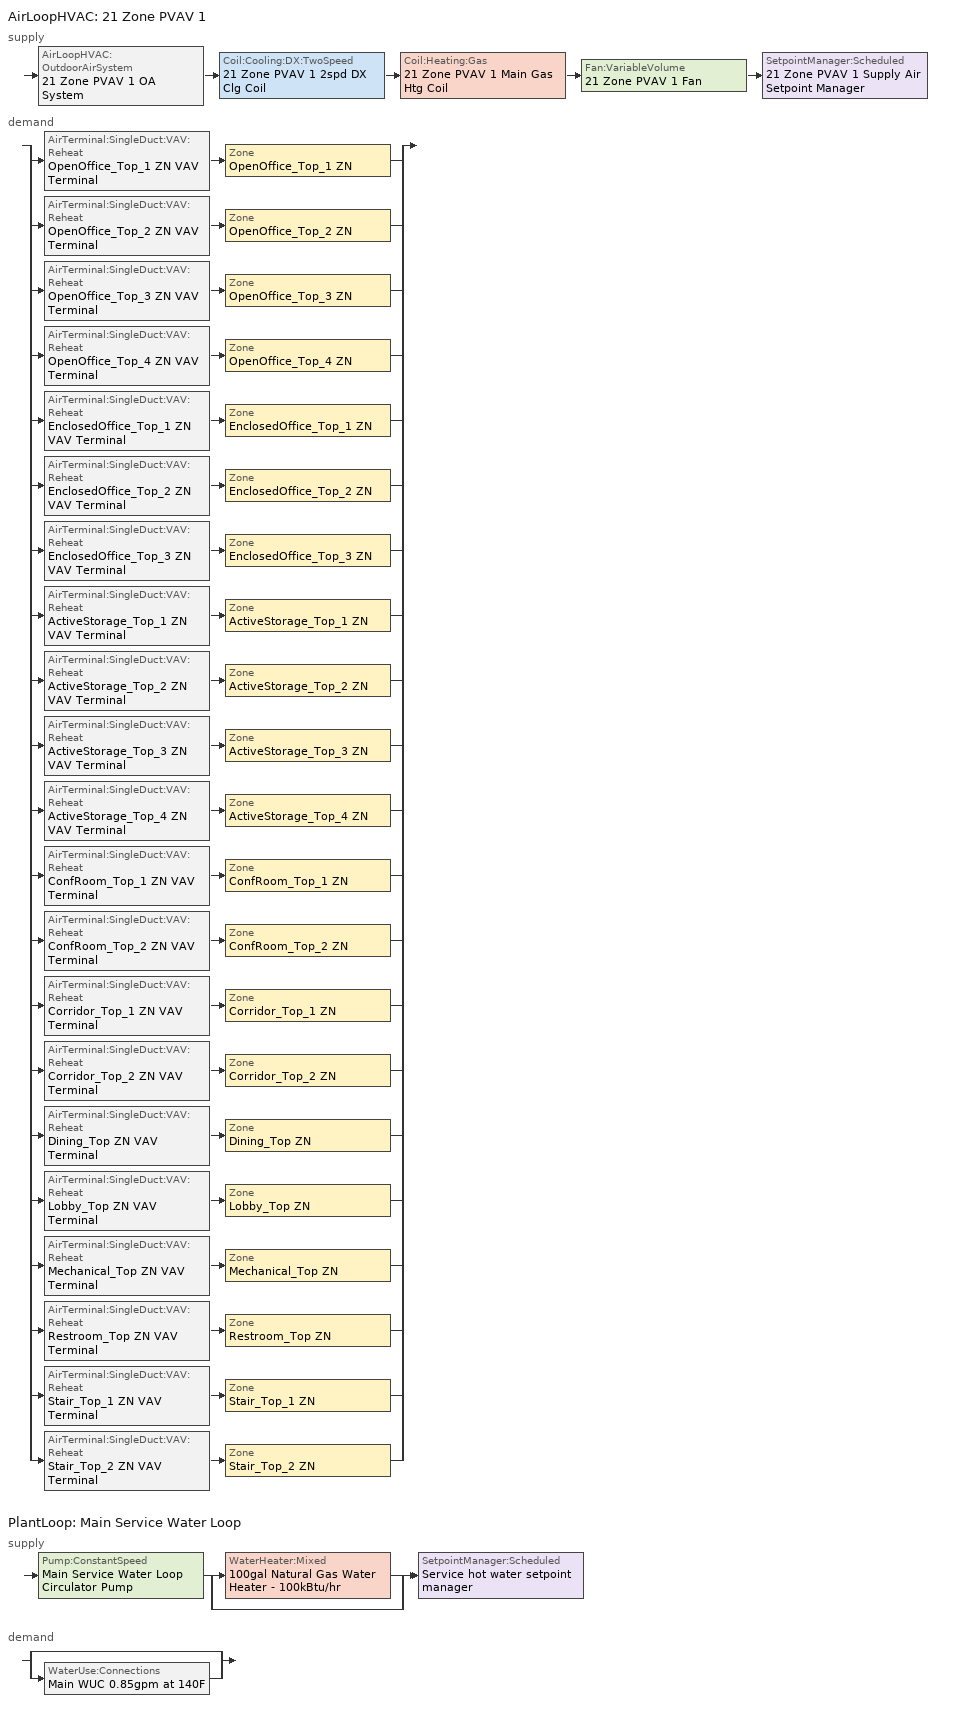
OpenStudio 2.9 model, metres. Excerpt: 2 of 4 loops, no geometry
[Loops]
AirLoopHVAC '21 Zone PVAV 1'
 supply: AirLoopHVAC:OutdoorAirSystem '21 Zone PVAV 1 OA System' > Coil:Cooling:DX:TwoSpeed '21 Zone PVAV 1 2spd DX Clg Coil' > Coil:Heating:Gas '21 Zone PVAV 1 Main Gas Htg Coil' > Fan:VariableVolume '21 Zone PVAV 1 Fan' > SetpointManager:Scheduled '21 Zone PVAV 1 Supply Air Setpoint Manager'
 demand: split
  | AirTerminal:SingleDuct:VAV:Reheat 'OpenOffice_Top_1 ZN VAV Terminal' > Zone 'OpenOffice_Top_1 ZN'
  | AirTerminal:SingleDuct:VAV:Reheat 'OpenOffice_Top_2 ZN VAV Terminal' > Zone 'OpenOffice_Top_2 ZN'
  | AirTerminal:SingleDuct:VAV:Reheat 'OpenOffice_Top_3 ZN VAV Terminal' > Zone 'OpenOffice_Top_3 ZN'
  | AirTerminal:SingleDuct:VAV:Reheat 'OpenOffice_Top_4 ZN VAV Terminal' > Zone 'OpenOffice_Top_4 ZN'
  | AirTerminal:SingleDuct:VAV:Reheat 'EnclosedOffice_Top_1 ZN VAV Terminal' > Zone 'EnclosedOffice_Top_1 ZN'
  | AirTerminal:SingleDuct:VAV:Reheat 'EnclosedOffice_Top_2 ZN VAV Terminal' > Zone 'EnclosedOffice_Top_2 ZN'
  | AirTerminal:SingleDuct:VAV:Reheat 'EnclosedOffice_Top_3 ZN VAV Terminal' > Zone 'EnclosedOffice_Top_3 ZN'
  | AirTerminal:SingleDuct:VAV:Reheat 'ActiveStorage_Top_1 ZN VAV Terminal' > Zone 'ActiveStorage_Top_1 ZN'
  | AirTerminal:SingleDuct:VAV:Reheat 'ActiveStorage_Top_2 ZN VAV Terminal' > Zone 'ActiveStorage_Top_2 ZN'
  | AirTerminal:SingleDuct:VAV:Reheat 'ActiveStorage_Top_3 ZN VAV Terminal' > Zone 'ActiveStorage_Top_3 ZN'
  | AirTerminal:SingleDuct:VAV:Reheat 'ActiveStorage_Top_4 ZN VAV Terminal' > Zone 'ActiveStorage_Top_4 ZN'
  | AirTerminal:SingleDuct:VAV:Reheat 'ConfRoom_Top_1 ZN VAV Terminal' > Zone 'ConfRoom_Top_1 ZN'
  | AirTerminal:SingleDuct:VAV:Reheat 'ConfRoom_Top_2 ZN VAV Terminal' > Zone 'ConfRoom_Top_2 ZN'
  | AirTerminal:SingleDuct:VAV:Reheat 'Corridor_Top_1 ZN VAV Terminal' > Zone 'Corridor_Top_1 ZN'
  | AirTerminal:SingleDuct:VAV:Reheat 'Corridor_Top_2 ZN VAV Terminal' > Zone 'Corridor_Top_2 ZN'
  | AirTerminal:SingleDuct:VAV:Reheat 'Dining_Top ZN VAV Terminal' > Zone 'Dining_Top ZN'
  | AirTerminal:SingleDuct:VAV:Reheat 'Lobby_Top ZN VAV Terminal' > Zone 'Lobby_Top ZN'
  | AirTerminal:SingleDuct:VAV:Reheat 'Mechanical_Top ZN VAV Terminal' > Zone 'Mechanical_Top ZN'
  | AirTerminal:SingleDuct:VAV:Reheat 'Restroom_Top ZN VAV Terminal' > Zone 'Restroom_Top ZN'
  | AirTerminal:SingleDuct:VAV:Reheat 'Stair_Top_1 ZN VAV Terminal' > Zone 'Stair_Top_1 ZN'
  | AirTerminal:SingleDuct:VAV:Reheat 'Stair_Top_2 ZN VAV Terminal' > Zone 'Stair_Top_2 ZN'
PlantLoop 'Main Service Water Loop'
 supply: Pump:ConstantSpeed 'Main Service Water Loop Circulator Pump' > split
  | WaterHeater:Mixed '100gal Natural Gas Water Heater - 100kBtu/hr'
  | bypass
  join > SetpointManager:Scheduled 'Service hot water setpoint manager'
 demand: split
  | bypass
  | WaterUse:Connections 'Main WUC 0.85gpm at 140F'
[Sizing:Zone] Zone Cooling Design Supply Air Temperature Input Method=SupplyAirTemperature; Zone Cooling Design Supply Air Temperature {C}=12.7778; Zone Cooling Design Supply Air Temperature Difference {deltaC}=11.11; Zone Heating Design Supply Air Temperature Input Method=SupplyAirTemperature; Zone Heating Design Supply Air Temperature {C}=50; Zone Heating Design Supply Air Temperature Difference {deltaC}=11.11; Zone Cooling Design Supply Air Humidity Ratio {kg-H2O/kg-air}=0.0085; Zone Heating Design Supply Air Humidity Ratio {kg-H2O/kg-air}=0.008; Cooling Design Air Flow Method=DesignDay; Heating Design Air Flow Method=DesignDay; Account for Dedicated Outdoor Air System=No; Dedicated Outdoor Air System Control Strategy=NeutralSupplyAir; Dedicated Outdoor Air Low Setpoint Temperature for Design {C}=autosize; Dedicated Outdoor Air High Setpoint Temperature for Design {C}=autosize
ActiveStorage_Top_1 ZN; ActiveStorage_Top_2 ZN; ActiveStorage_Top_3 ZN; ActiveStorage_Top_4 ZN; ConfRoom_Top_1 ZN; ConfRoom_Top_2 ZN; Corridor_Top_1 ZN; Corridor_Top_2 ZN; Dining_Top ZN; EnclosedOffice_Top_1 ZN; EnclosedOffice_Top_2 ZN; EnclosedOffice_Top_3 ZN; Lobby_Top ZN; Mechanical_Bot ZN; Mechanical_Top ZN; OpenOffice_Top_1 ZN; OpenOffice_Top_2 ZN; OpenOffice_Top_3 ZN; OpenOffice_Top_4 ZN; Restroom_Top ZN; Stair_Top_1 ZN; Stair_Top_2 ZN
[Zone equipment]
ActiveStorage_Top_1 ZN: ActiveStorage_Top_1 ZN VAV Terminal
ActiveStorage_Top_2 ZN: ActiveStorage_Top_2 ZN VAV Terminal
ActiveStorage_Top_3 ZN: ActiveStorage_Top_3 ZN VAV Terminal
ActiveStorage_Top_4 ZN: ActiveStorage_Top_4 ZN VAV Terminal
ConfRoom_Top_1 ZN: ConfRoom_Top_1 ZN VAV Terminal
ConfRoom_Top_2 ZN: ConfRoom_Top_2 ZN VAV Terminal
Corridor_Top_1 ZN: Corridor_Top_1 ZN VAV Terminal
Corridor_Top_2 ZN: Corridor_Top_2 ZN VAV Terminal
Dining_Top ZN: Dining_Top ZN VAV Terminal
EnclosedOffice_Top_1 ZN: EnclosedOffice_Top_1 ZN VAV Terminal
EnclosedOffice_Top_2 ZN: EnclosedOffice_Top_2 ZN VAV Terminal
EnclosedOffice_Top_3 ZN: EnclosedOffice_Top_3 ZN VAV Terminal
Lobby_Top ZN: Lobby_Top ZN VAV Terminal
Mechanical_Top ZN: Mechanical_Top ZN VAV Terminal
OpenOffice_Top_1 ZN: OpenOffice_Top_1 ZN VAV Terminal
OpenOffice_Top_2 ZN: OpenOffice_Top_2 ZN VAV Terminal
OpenOffice_Top_3 ZN: OpenOffice_Top_3 ZN VAV Terminal
OpenOffice_Top_4 ZN: OpenOffice_Top_4 ZN VAV Terminal
Restroom_Top ZN: Restroom_Top ZN VAV Terminal
Stair_Top_1 ZN: Stair_Top_1 ZN VAV Terminal
Stair_Top_2 ZN: Stair_Top_2 ZN VAV Terminal
[AirLoopHVAC]
21 Zone PVAV 1: Availability Schedule=OfficeMedium HVACOperationSchd; Design Supply Air Flow Rate {m3/s}=AutoSize
[Sizing:System]
21 Zone PVAV 1: Type of Load to Size On=Sensible; Design Outdoor Air Flow Rate {m3/s}=Autosize; Central Heating Maximum System Air Flow Ratio=0.3; Preheat Design Temperature {C}=7.22222; Preheat Design Humidity Ratio {kg-H2O/kg-Air}=0.008; Precool Design Temperature {C}=12.7778; Precool Design Humidity Ratio {kg-H2O/kg-Air}=0.008; Central Cooling Design Supply Air Temperature {C}=12.7778; Central Heating Design Supply Air Temperature {C}=12.7778; Sizing Option=Coincident; 100% Outdoor Air in Cooling=No; 100% Outdoor Air in Heating=No; Central Cooling Design Supply Air Humidity Ratio {kg-H2O/kg-Air}=0.0085; Central Heating Design Supply Air Humidity Ratio {kg-H2O/kg-Air}=0.008; Cooling Design Air Flow Method=DesignDay; Cooling Design Air Flow Rate {m3/s}=0; Heating Design Air Flow Method=DesignDay; Heating Design Air Flow Rate {m3/s}=0; System Outdoor Air Method=ZoneSum; Zone Maximum Outdoor Air Fraction=1; Cooling Supply Air Flow Rate Per Floor Area {m3/s-m2}=0.00996765; Cooling Fraction of Autosized Cooling Supply Air Flow Rate=1; Cooling Supply Air Flow Rate Per Unit Cooling Capacity {m3/s-W}=3.94755e-05; Heating Supply Air Flow Rate Per Floor Area {m3/s-m2}=0.00996765; Heating Fraction of Autosized Heating Supply Air Flow Rate=1; Heating Fraction of Autosized Cooling Supply Air Flow Rate=1; Heating Supply Air Flow Rate Per Unit Heating Capacity {m3/s-W}=3.15882e-05; Cooling Design Capacity Method=CoolingDesignCapacity; Cooling Design Capacity {W}=autosize; Cooling Design Capacity Per Floor Area {W/m2}=234.7; Fraction of Autosized Cooling Design Capacity=1; Heating Design Capacity Method=HeatingDesignCapacity; Heating Design Capacity {W}=autosize; Heating Design Capacity Per Floor Area {W/m2}=157; Fraction of Autosized Heating Design Capacity=1; Central Cooling Capacity Control Method=OnOff
[SetpointManager:Scheduled] Control Variable=Temperature
Name | Schedule
21 Zone PVAV 1 Supply Air Setpoint Manager | Supply Air Temp - 55.0F 2
Service hot water setpoint manager | Service Water Loop Temp - 140F
[Fan:VariableVolume]
21 Zone PVAV 1 Fan: Availability Schedule=Always On Discrete; Fan Total Efficiency=0.6045; Pressure Rise {Pa}=1017.592; Maximum Flow Rate {m3/s}=Autosize; Fan Power Minimum Flow Rate Input Method=FixedFlowRate; Fan Power Minimum Flow Fraction=0; Fan Power Minimum Air Flow Rate {m3/s}=0; Motor Efficiency=0.93; Motor In Airstream Fraction=1; Fan Power Coefficient 1=0.0407599; Fan Power Coefficient 2=0.088045; Fan Power Coefficient 3=-0.0729261; Fan Power Coefficient 4=0.94374; Fan Power Coefficient 5=0
[Coil:Heating:Gas]
21 Zone PVAV 1 Main Gas Htg Coil: Availability Schedule=Always On Discrete; Gas Burner Efficiency=0.8; Nominal Capacity {W}=AutoSize; Parasitic Electric Load {W}=0; Parasitic Gas Load {W}=0
[Coil:Cooling:DX:TwoSpeed]
21 Zone PVAV 1 2spd DX Clg Coil: Availability Schedule=Always On Discrete; Rated High Speed Total Cooling Capacity {W}=Autosize; Rated High Speed Sensible Heat Ratio=Autosize; Rated High Speed COP {W/W}=3; Rated High Speed Air Flow Rate {m3/s}=Autosize; Total Cooling Capacity Function of Temperature Curve=Curve Biquadratic 9; Total Cooling Capacity Function of Flow Fraction Curve=Curve Quadratic 7; Energy Input Ratio Function of Temperature Curve=Curve Biquadratic 10; Energy Input Ratio Function of Flow Fraction Curve=Curve Quadratic 8; Part Load Fraction Correlation Curve=Curve Quadratic 9; Rated Low Speed Total Cooling Capacity {W}=Autosize; Rated Low Speed Sensible Heat Ratio=0.69; Rated Low Speed COP {W/W}=3; Low Speed Total Cooling Capacity Function of Temperature Curve=Curve Biquadratic 11; Low Speed Energy Input Ratio Function of Temperature Curve=Curve Biquadratic 12; Condenser Type=AirCooled; High Speed Evaporative Condenser Effectiveness=0; High Speed Evaporative Condenser Air Flow Rate {m3/s}=Autosize; High Speed Evaporative Condenser Pump Rated Power Consumption {W}=Autosize; Low Speed Evaporative Condenser Effectiveness=0; Low Speed Evaporative Condenser Air Flow Rate {m3/s}=Autosize; Low Speed Evaporative Condenser Pump Rated Power Consumption {W}=Autosize; Basin Heater Capacity {W/K}=10; Basin Heater Setpoint Temperature {C}=2
[Controller:OutdoorAir]
Controller Outdoor Air 3: Minimum Outdoor Air Flow Rate {m3/s}=autosize; Maximum Outdoor Air Flow Rate {m3/s}=Autosize; Economizer Control Type=NoEconomizer; Economizer Control Action Type=ModulateFlow; Economizer Maximum Limit Dry-Bulb Temperature {C}=28; Economizer Maximum Limit Enthalpy {J/kg}=64000; Lockout Type=NoLockout; Minimum Limit Type=FixedMinimum; Minimum Outdoor Air Schedule=OfficeMedium MinOA_MotorizedDamper_Sched; Controller Mechanical Ventilation=21 Zone PVAV 1 Ventilation Controller; High Humidity Control=No; Heat Recovery Bypass Control Type=BypassWhenWithinEconomizerLimits
[Controller:MechanicalVentilation]
21 Zone PVAV 1 Ventilation Controller: Availability Schedule=OfficeMedium MinOA_MotorizedDamper_Sched; System Outdoor Air Method=ZoneSum
[AirLoopHVAC:OutdoorAirSystem]
21 Zone PVAV 1 OA System: Controller=Controller Outdoor Air 3
[Coil:Heating:Electric] Availability Schedule=Always On Discrete; Efficiency=1
OpenOffice_Top_1 ZN Electric Reheat Coil; OpenOffice_Top_2 ZN Electric Reheat Coil; OpenOffice_Top_3 ZN Electric Reheat Coil; OpenOffice_Top_4 ZN Electric Reheat Coil; EnclosedOffice_Top_1 ZN Electric Reheat Coil; EnclosedOffice_Top_2 ZN Electric Reheat Coil; EnclosedOffice_Top_3 ZN Electric Reheat Coil; ActiveStorage_Top_1 ZN Electric Reheat Coil; ActiveStorage_Top_2 ZN Electric Reheat Coil; ActiveStorage_Top_3 ZN Electric Reheat Coil; ActiveStorage_Top_4 ZN Electric Reheat Coil; ConfRoom_Top_1 ZN Electric Reheat Coil; ConfRoom_Top_2 ZN Electric Reheat Coil; Corridor_Top_1 ZN Electric Reheat Coil; Corridor_Top_2 ZN Electric Reheat Coil; Dining_Top ZN Electric Reheat Coil; Lobby_Top ZN Electric Reheat Coil; Mechanical_Top ZN Electric Reheat Coil; Restroom_Top ZN Electric Reheat Coil; Stair_Top_1 ZN Electric Reheat Coil; Stair_Top_2 ZN Electric Reheat Coil
[AirTerminal:SingleDuct:VAV:Reheat] Availability Schedule=Always On Discrete; Maximum Air Flow Rate {m3/s}=AutoSize; Zone Minimum Air Flow Input Method=Constant; Constant Minimum Air Flow Fraction=0.2; Fixed Minimum Air Flow Rate {m3/s}=0; Maximum Hot Water or Steam Flow Rate {m3/s}=AutoSize; Minimum Hot Water or Steam Flow Rate {m3/s}=0; Convergence Tolerance=0.001; Damper Heating Action=Normal; Maximum Flow per Zone Floor Area During Reheat {m3/s-m2}=AutoSize; Maximum Flow Fraction During Reheat=AutoSize; Maximum Reheat Air Temperature {C}=50; Control For Outdoor Air=No
Name | Reheat Coil
OpenOffice_Top_1 ZN VAV Terminal | OpenOffice_Top_1 ZN Electric Reheat Coil
OpenOffice_Top_2 ZN VAV Terminal | OpenOffice_Top_2 ZN Electric Reheat Coil
OpenOffice_Top_3 ZN VAV Terminal | OpenOffice_Top_3 ZN Electric Reheat Coil
OpenOffice_Top_4 ZN VAV Terminal | OpenOffice_Top_4 ZN Electric Reheat Coil
EnclosedOffice_Top_1 ZN VAV Terminal | EnclosedOffice_Top_1 ZN Electric Reheat Coil
EnclosedOffice_Top_2 ZN VAV Terminal | EnclosedOffice_Top_2 ZN Electric Reheat Coil
EnclosedOffice_Top_3 ZN VAV Terminal | EnclosedOffice_Top_3 ZN Electric Reheat Coil
ActiveStorage_Top_1 ZN VAV Terminal | ActiveStorage_Top_1 ZN Electric Reheat Coil
ActiveStorage_Top_2 ZN VAV Terminal | ActiveStorage_Top_2 ZN Electric Reheat Coil
ActiveStorage_Top_3 ZN VAV Terminal | ActiveStorage_Top_3 ZN Electric Reheat Coil
ActiveStorage_Top_4 ZN VAV Terminal | ActiveStorage_Top_4 ZN Electric Reheat Coil
ConfRoom_Top_1 ZN VAV Terminal | ConfRoom_Top_1 ZN Electric Reheat Coil
ConfRoom_Top_2 ZN VAV Terminal | ConfRoom_Top_2 ZN Electric Reheat Coil
Corridor_Top_1 ZN VAV Terminal | Corridor_Top_1 ZN Electric Reheat Coil
Corridor_Top_2 ZN VAV Terminal | Corridor_Top_2 ZN Electric Reheat Coil
Dining_Top ZN VAV Terminal | Dining_Top ZN Electric Reheat Coil
Lobby_Top ZN VAV Terminal | Lobby_Top ZN Electric Reheat Coil
Mechanical_Top ZN VAV Terminal | Mechanical_Top ZN Electric Reheat Coil
Restroom_Top ZN VAV Terminal | Restroom_Top ZN Electric Reheat Coil
Stair_Top_1 ZN VAV Terminal | Stair_Top_1 ZN Electric Reheat Coil
Stair_Top_2 ZN VAV Terminal | Stair_Top_2 ZN Electric Reheat Coil
[PlantLoop]
Main Service Water Loop: Glycol Concentration=0; Maximum Loop Temperature {C}=60; Minimum Loop Temperature {C}=10; Plant Loop Volume {m3}=Autocalculate; Load Distribution Scheme=Optimal
[Sizing:Plant]
Main Service Water Loop: Loop Type=Heating; Design Loop Exit Temperature {C}=60; Loop Design Temperature Difference {deltaC}=5; Sizing Option=NonCoincident; Zone Timesteps in Averaging Window=1; Coincident Sizing Factor Mode=None
[Pump:ConstantSpeed]
Main Service Water Loop Circulator Pump: Rated Flow Rate {m3/s}=autosize; Rated Pump Head {Pa}=29891; Rated Power Consumption {W}=autosize; Motor Efficiency=0.3; Fraction of Motor Inefficiencies to Fluid Stream=0; Pump Control Type=Intermittent; Design Power Sizing Method=PowerPerFlowPerPressure; Design Electric Power per Unit Flow Rate {W/(m3/s)}=348701.1; Design Shaft Power per Unit Flow Rate per Unit Head {W-s/m3-Pa}=1.28205
[WaterHeater:Mixed]
100gal Natural Gas Water Heater - 100kBtu/hr: Tank Volume {m3}=0.378541; Setpoint Temperature Schedule=Service Water Loop Temp - 140F; Deadband Temperature Difference {deltaC}=2; Maximum Temperature Limit {C}=60; Heater Control Type=Cycle; Heater Maximum Capacity {W}=29307.1; Heater Fuel Type=NaturalGas; Heater Thermal Efficiency=0.78; Off Cycle Parasitic Fuel Consumption Rate {W}=1276.95; Off Cycle Parasitic Fuel Type=NaturalGas; Off Cycle Parasitic Heat Fraction to Tank=0.8; On Cycle Parasitic Fuel Consumption Rate {W}=1276.95; On Cycle Parasitic Fuel Type=NaturalGas; Ambient Temperature Indicator=ThermalZone; Ambient Temperature Thermal Zone=Mechanical_Bot ZN; Off Cycle Loss Coefficient to Ambient Temperature {W/K}=6; On Cycle Loss Coefficient to Ambient Temperature {W/K}=6; Use Side Effectiveness=1; Source Side Effectiveness=1; Use Side Design Flow Rate {m3/s}=autosize; Source Side Design Flow Rate {m3/s}=autosize; Indirect Water Heating Recovery Time {hr}=1.5; Source Side Flow Control Mode=IndirectHeatPrimarySetpoint
[WaterUse:Connections]
Main WUC 0.85gpm at 140F: Water Use Equipment Name 1=Main Service Water Use 0.85gpm at 140F
[WaterUse:Equipment:Definition]
Main Service Water Use Def 0.85gpm: Peak Flow Rate {m3/s}=5.36267e-05; Target Temperature Schedule=Mixed Water At Faucet Temp - 140F; Sensible Fraction Schedule=Fraction Sensible - 0.2; Latent Fraction Schedule=Fraction Latent - 0.05
[WaterUse:Equipment]
Main Service Water Use 0.85gpm at 140F: Water Use Equipment Definition=Main Service Water Use Def 0.85gpm; Flow Rate Fraction Schedule=OfficeMedium BLDG_SWH_SCH
[Schedule:Constant]
Always On Discrete: Value=1
[Schedule:Ruleset]
Name | Default Day Schedule | Summer Design Day Schedule | Winter Design Day Schedule
OfficeMedium HVACOperationSchd | OfficeMedium HVACOperationSchd Default | OfficeMedium HVACOperationSchd Summer Design Day | OfficeMedium HVACOperationSchd Winter Design Day
OfficeMedium MinOA_MotorizedDamper_Sched | OfficeMedium MinOA_MotorizedDamper_Sched Default | OfficeMedium MinOA_MotorizedDamper_Sched Summer Design Day | OfficeMedium MinOA_MotorizedDamper_Sched Winter Design Day
Supply Air Temp - 55.0F 2 | Supply Air Temp - 55.0F Default 2
Service Water Loop Temp - 140F | Service Water Loop Temp - 140F Default
Fraction Sensible - 0.2 | Fraction Sensible - 0.2 Default
Fraction Latent - 0.05 | Fraction Latent - 0.05 Default
Mixed Water At Faucet Temp - 140F | Mixed Water At Faucet Temp - 140F Default
OfficeMedium BLDG_SWH_SCH | OfficeMedium BLDG_SWH_SCH Default | OfficeMedium BLDG_SWH_SCH Summer Design Day | OfficeMedium BLDG_SWH_SCH Winter Design Day
[Schedule:Day]
OfficeMedium HVACOperationSchd Default; OfficeMedium MinOA_MotorizedDamper_Sched Default: 24, 0, 0
OfficeMedium HVACOperationSchd Summer Design Day; OfficeMedium HVACOperationSchd SmrDsn|Wkdy Day: 6, 0, 0, 22, 0, 1, 24, 0, 0
OfficeMedium HVACOperationSchd Winter Design Day; OfficeMedium HVACOperationSchd WntrDsn|Sat Day: 6, 0, 0, 18, 0, 1, 24, 0, 0
OfficeMedium MinOA_MotorizedDamper_Sched Summer Design Day; OfficeMedium MinOA_MotorizedDamper_Sched SmrDsn|Wkdy Day: 7, 0, 0, 22, 0, 1, 24, 0, 0
OfficeMedium MinOA_MotorizedDamper_Sched Winter Design Day; OfficeMedium MinOA_MotorizedDamper_Sched WntrDsn|Sat Day: 7, 0, 0, 18, 0, 1, 24, 0, 0
Supply Air Temp - 55.0F Default 2: 24, 0, 12.7778
Service Water Loop Temp - 140F Default; Mixed Water At Faucet Temp - 140F Default: 24, 0, 60
Fraction Sensible - 0.2 Default: 24, 0, 0.2
Fraction Latent - 0.05 Default: 24, 0, 0.05
OfficeMedium BLDG_SWH_SCH Default: 6, 0, 0, 11, 0, 0.04, 13, 0, 0.06, 14, 0, 0.09, 15, 0, 0.06, 18, 0, 0.04, 24, 0, 0
OfficeMedium BLDG_SWH_SCH Summer Design Day; OfficeMedium BLDG_SWH_SCH SmrDsn|Wkdy Day: 6, 0, 0, 7, 0, 0.07, 8, 0, 0.19, 9, 0, 0.35, 10, 0, 0.38, 11, 0, 0.39, 12, 0, 0.47, 13, 0, 0.57, 14, 0, 0.54, 15, 0, 0.34, 16, 0, 0.33, 17, 0, 0.44, 18, 0, 0.26, 19, 0, 0.21, 20, 0, 0.15, 21, 0, 0.17, 22, 0, 0.08, 24, 0, 0.05
OfficeMedium BLDG_SWH_SCH Winter Design Day; OfficeMedium BLDG_SWH_SCH WntrDsn|Sat Day: 6, 0, 0, 7, 0, 0.07, 8, 0, 0.11, 9, 0, 0.15, 10, 0, 0.21, 11, 0, 0.19, 12, 0, 0.23, 13, 0, 0.2, 14, 0, 0.19, 15, 0, 0.15, 16, 0, 0.13, 17, 0, 0.14, 19, 0, 0.07, 24, 0, 0
[Schedule:Rule] Date Specification Type=DateRange; Start Month=1; Start Day=1; End Month=12; End Day=31
Name | Schedule Ruleset | Rule Order | Day Schedule | Apply Monday | Apply Tuesday | Apply Wednesday | Apply Thursday | Apply Friday | Apply Saturday
Schedule Rule 16 | OfficeMedium HVACOperationSchd | 1 | OfficeMedium HVACOperationSchd SmrDsn|Wkdy Day | Yes | Yes | Yes | Yes | Yes
Schedule Rule 17 | OfficeMedium HVACOperationSchd | 0 | OfficeMedium HVACOperationSchd WntrDsn|Sat Day |  |  |  |  |  | Yes
Schedule Rule 18 | OfficeMedium MinOA_MotorizedDamper_Sched | 1 | OfficeMedium MinOA_MotorizedDamper_Sched SmrDsn|Wkdy Day | Yes | Yes | Yes | Yes | Yes
Schedule Rule 19 | OfficeMedium MinOA_MotorizedDamper_Sched | 0 | OfficeMedium MinOA_MotorizedDamper_Sched WntrDsn|Sat Day |  |  |  |  |  | Yes
Schedule Rule 26 | OfficeMedium BLDG_SWH_SCH | 1 | OfficeMedium BLDG_SWH_SCH SmrDsn|Wkdy Day | Yes | Yes | Yes | Yes | Yes
Schedule Rule 27 | OfficeMedium BLDG_SWH_SCH | 0 | OfficeMedium BLDG_SWH_SCH WntrDsn|Sat Day |  |  |  |  |  | Yes
[Curve:Biquadratic] Minimum Value of x=17; Maximum Value of x=22; Minimum Value of y=13; Maximum Value of y=46
Name | Coefficient1 Constant | Coefficient2 x | Coefficient3 x**2 | Coefficient4 y | Coefficient5 y**2 | Coefficient6 x*y
Curve Biquadratic 9; Curve Biquadratic 11 | 0.42415 | 0.04426 | -0.00042 | 0.00333 | -8e-005 | -0.00021
Curve Biquadratic 10; Curve Biquadratic 12 | 1.23649 | -0.02431 | 0.00057 | -0.01434 | 0.00063 | -0.00038
[Curve:Quadratic]
Name | Coefficient1 Constant | Coefficient2 x | Coefficient3 x**2 | Minimum Value of x | Maximum Value of x
Curve Quadratic 7 | 0.77136 | 0.34053 | -0.11088 | 0.75918 | 1.13877
Curve Quadratic 8 | 1.2055 | -0.32953 | 0.12308 | 0.75918 | 1.13877
Curve Quadratic 9 | 0.771 | 0.229 | 0 | 0 | 1
